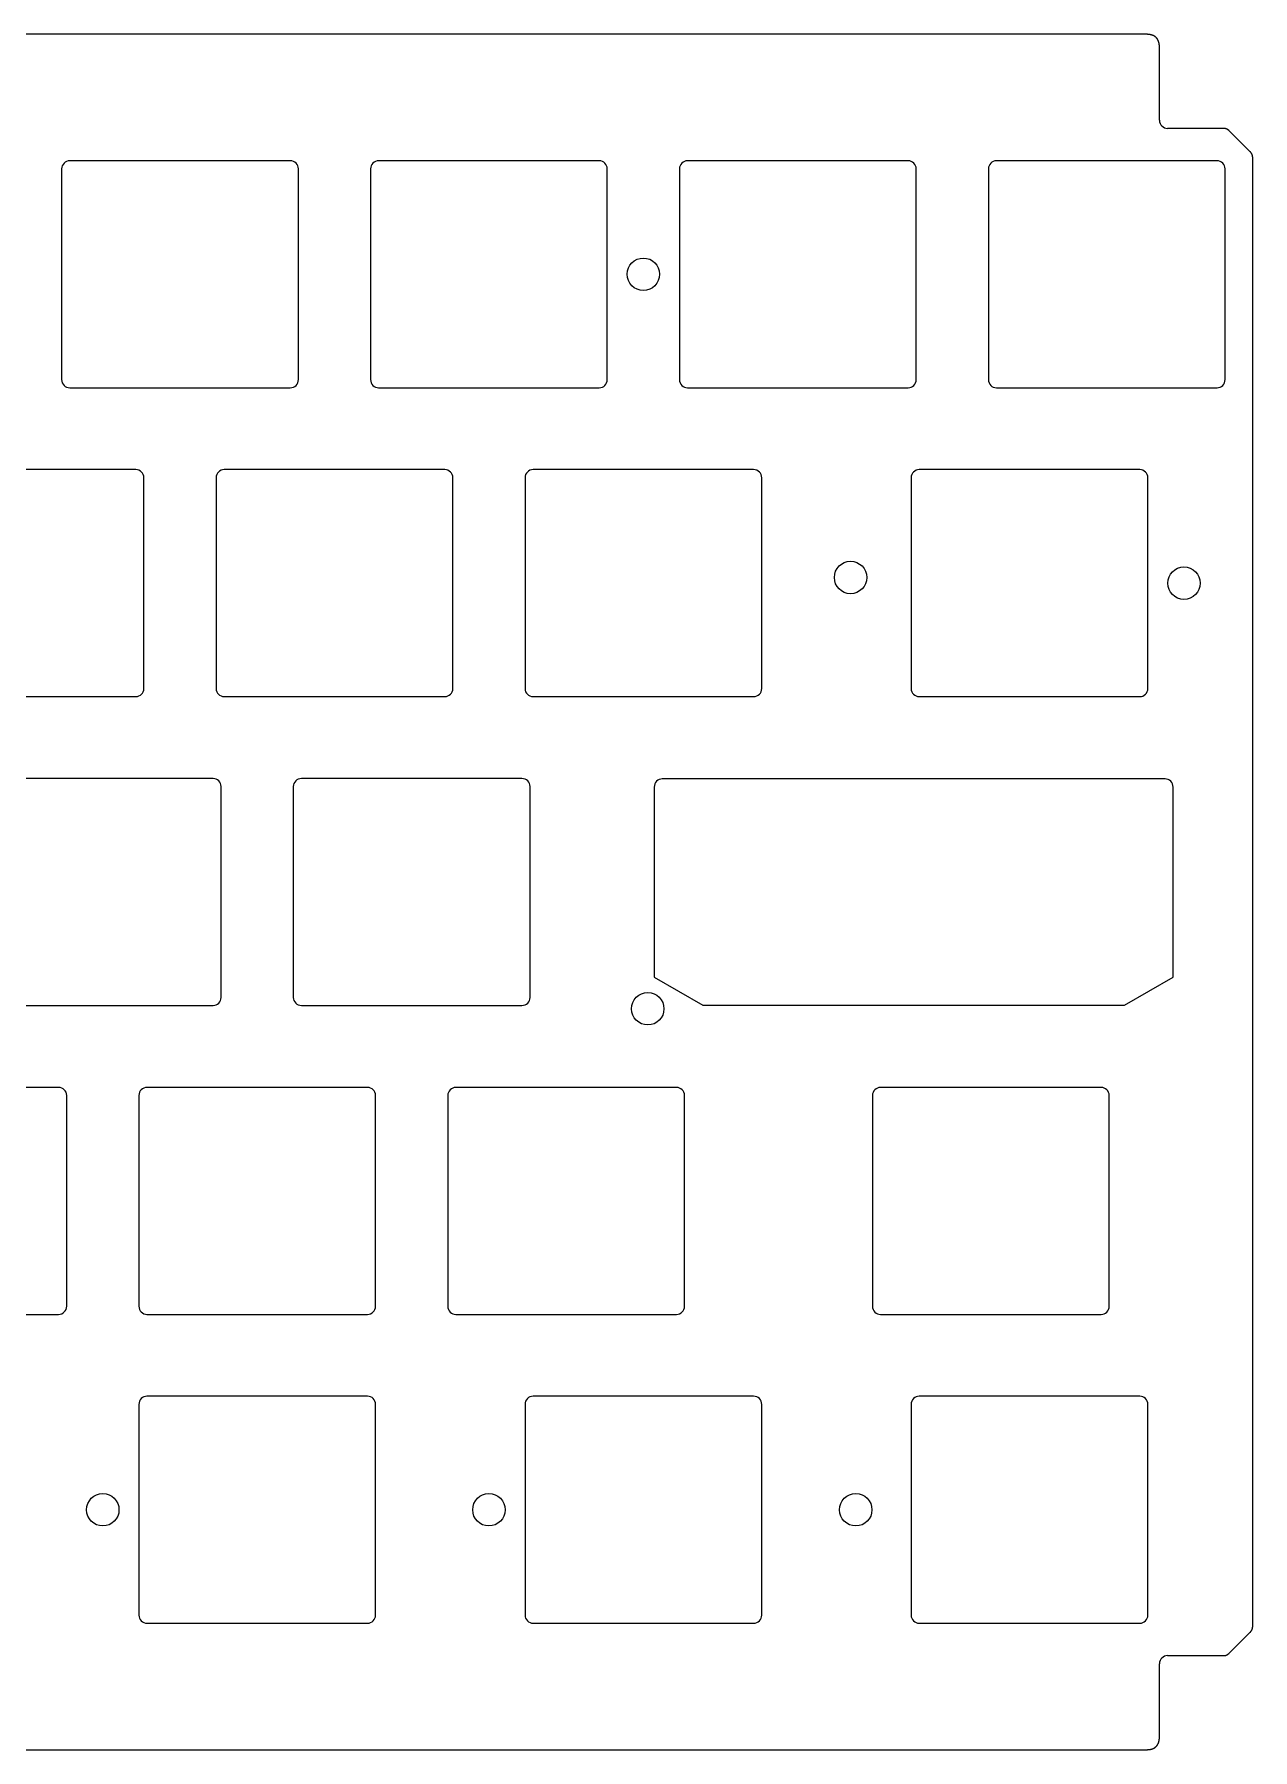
# Model space of a CAD drawing. Header units: millimetres. Extents: x -9 to 276, y -91 to 15.
# Drawn here: x 200.6 to 275.7, y -91 to 14.8 of the extents above; entities that cross this region are included whole.
import ezdxf

# ---------------------------------------------------------------- set-up
doc = ezdxf.new("R2010")
doc.units = ezdxf.units.MM
doc.layers.get('0').update_dxf_attribs({"linetype": 'CONTINUOUS'})
doc.layers.add('BLACK', color=7, linetype='CONTINUOUS')
doc.layers.add('Edge.Cuts', color=53, linetype='CONTINUOUS', true_color=0xc8a339)

msp = doc.modelspace()

# ---------------------------------------------------------------- linework, layer by layer
for points in [[(240.35, 6.5), (240.35, -6.5, 0.4142123908), (240.85, -7), (254.45, -7, 0.4142135624), (254.95, -6.5), (254.95, 6.5, 0.4142135624), (254.45, 7), (240.85, 7, 0.4142123908)], [(259.4, 6.5), (259.4, -6.5, 0.4142123908), (259.9, -7), (273.5, -7, 0.4142135624), (274, -6.5), (274, 6.5, 0.4142135624), (273.5, 7), (259.9, 7, 0.4142123908)], [(254.6375, -12.55), (254.6375, -25.55, 0.4142123908), (255.1375, -26.05), (268.7375, -26.05, 0.4142135624), (269.2375, -25.55), (269.2375, -12.55, 0.4142135624), (268.7375, -12.05), (255.1375, -12.05, 0.4142123908)], [(238.79375, -31.625), (238.79375, -43.343), (241.79375, -45.075), (267.79375, -45.075), (270.79375, -43.343), (270.79375, -31.625, 0.4142135624), (270.29375, -31.125), (239.29375, -31.125, 0.4142123908)]]:
    msp.add_lwpolyline(points, format="xyb", close=True)
for centre in [(238.125, 0), (271.4625, -19.05), (238.39375, -45.3)]:
    msp.add_circle(centre, 1)
at = {"layer": 'BLACK', "linetype": 'Continuous'}
for p, q in [((226.0625, -50.652003), (226.0625, -63.652051)), ((240.162412, -50.152051), (226.5625, -50.152051)), ((240.6625, -63.651903), (240.6625, -50.644041)), ((252.253712, -50.652003), (252.253712, -63.652003)), ((266.353712, -50.152003), (252.753712, -50.152003)), ((266.853712, -63.652003), (266.853712, -50.652003)), ((226.562512, -64.152051), (240.168657, -64.152051)), ((252.753712, -64.152003), (266.353712, -64.152003))]:
    msp.add_line(p, q, dxfattribs=at)
at = {"layer": 'BLACK'}
for centre, radius, start, end in [((226.562412, -50.652003), 0.499912, 89.98991497, 180), ((240.162412, -50.652203), 0.500152, 0.9350487, 90), ((252.753712, -50.652003), 0.5, 90, 180), ((266.353712, -50.652003), 0.5, 0, 90), ((226.562512, -63.652103), 0.499948, 179.99404138, 270), ((240.162312, -63.651903), 0.500188, 270.7268293, 0), ((252.753712, -63.652003), 0.5, 180, 270), ((266.353712, -63.652003), 0.5, 270, 0)]:
    msp.add_arc(centre, radius, start, end, dxfattribs=at)
at = {"layer": 'Edge.Cuts', "linetype": 'CONTINUOUS'}
for p, q in [((269.150556, 14.8), (186.150852, 14.8)), ((269.158048, 14.799982), (269.150556, 14.8)), ((269.169203, 14.79989), (269.158048, 14.799982)), ((269.180241, 14.799719), (269.169203, 14.79989)), ((269.191162, 14.799471), (269.180241, 14.799719)), ((269.201967, 14.799146), (269.191162, 14.799471)), ((269.212659, 14.798746), (269.201967, 14.799146)), ((269.223237, 14.79827), (269.212659, 14.798746)), ((269.233703, 14.797719), (269.223237, 14.79827)), ((269.244058, 14.797096), (269.233703, 14.797719)), ((269.254303, 14.796399), (269.244058, 14.797096)), ((269.264439, 14.79563), (269.254303, 14.796399)), ((269.274467, 14.79479), (269.264439, 14.79563)), ((269.284389, 14.793879), (269.274467, 14.79479)), ((269.294204, 14.792898), (269.284389, 14.793879)), ((269.303916, 14.791848), (269.294204, 14.792898)), ((269.313523, 14.790729), (269.303916, 14.791848)), ((269.323028, 14.789543), (269.313523, 14.790729)), ((269.332431, 14.788289), (269.323028, 14.789543)), ((269.341734, 14.786968), (269.332431, 14.788289)), ((269.350937, 14.785582), (269.341734, 14.786968)), ((269.360041, 14.78413), (269.350937, 14.785582)), ((269.369048, 14.782613), (269.360041, 14.78413)), ((269.377958, 14.781032), (269.369048, 14.782613)), ((269.386773, 14.779387), (269.377958, 14.781032)), ((269.395493, 14.777679), (269.386773, 14.779387)), ((269.404119, 14.775909), (269.395493, 14.777679)), ((269.412653, 14.774076), (269.404119, 14.775909)), ((269.421095, 14.772182), (269.412653, 14.774076)), ((269.429446, 14.770227), (269.421095, 14.772182)), ((269.437708, 14.768212), (269.429446, 14.770227)), ((269.44588, 14.766136), (269.437708, 14.768212)), ((269.453964, 14.764001), (269.44588, 14.766136)), ((269.461961, 14.761806), (269.453964, 14.764001)), ((269.469872, 14.759553), (269.461961, 14.761806)), ((269.477698, 14.757242), (269.469872, 14.759553)), ((269.485439, 14.754872), (269.477698, 14.757242)), ((269.493097, 14.752446), (269.485439, 14.754872)), ((269.500672, 14.749961), (269.493097, 14.752446)), ((269.508165, 14.74742), (269.500672, 14.749961)), ((269.515577, 14.744823), (269.508165, 14.74742)), ((269.522909, 14.742169), (269.515577, 14.744823)), ((269.530162, 14.73946), (269.522909, 14.742169)), ((269.537336, 14.736695), (269.530162, 14.73946)), ((269.544432, 14.733874), (269.537336, 14.736695)), ((269.551452, 14.730999), (269.544432, 14.733874)), ((269.558396, 14.728069), (269.551452, 14.730999)), ((269.565264, 14.725084), (269.558396, 14.728069)), ((269.572058, 14.722045), (269.565264, 14.725084)), ((269.578777, 14.718951), (269.572058, 14.722045)), ((269.585424, 14.715804), (269.578777, 14.718951)), ((269.591999, 14.712603), (269.585424, 14.715804)), ((269.598502, 14.709348), (269.591999, 14.712603)), ((269.604934, 14.706039), (269.598502, 14.709348)), ((269.611296, 14.702677), (269.604934, 14.706039)), ((269.617588, 14.699261), (269.611296, 14.702677)), ((269.623812, 14.695792), (269.617588, 14.699261)), ((269.629968, 14.69227), (269.623812, 14.695792)), ((269.636056, 14.688695), (269.629968, 14.69227)), ((269.642077, 14.685066), (269.636056, 14.688695)), ((269.648033, 14.681385), (269.642077, 14.685066)), ((269.653922, 14.67765), (269.648033, 14.681385)), ((269.659747, 14.673862), (269.653922, 14.67765)), ((269.665507, 14.67002), (269.659747, 14.673862)), ((269.671204, 14.666125), (269.665507, 14.67002)), ((269.676837, 14.662177), (269.671204, 14.666125)), ((269.682407, 14.658175), (269.676837, 14.662177)), ((269.687916, 14.65412), (269.682407, 14.658175)), ((269.693363, 14.65001), (269.687916, 14.65412)), ((269.698749, 14.645847), (269.693363, 14.65001)), ((269.704074, 14.64163), (269.698749, 14.645847)), ((269.709339, 14.637359), (269.704074, 14.64163)), ((269.714544, 14.633033), (269.709339, 14.637359)), ((269.71969, 14.628652), (269.714544, 14.633033)), ((269.724778, 14.624216), (269.71969, 14.628652)), ((269.729807, 14.619726), (269.724778, 14.624216)), ((269.734778, 14.615179), (269.729807, 14.619726)), ((269.739691, 14.610578), (269.734778, 14.615179)), ((269.744547, 14.60592), (269.739691, 14.610578)), ((269.749347, 14.601206), (269.744547, 14.60592)), ((269.751726, 14.598827), (269.749347, 14.601206)), ((269.75409, 14.596435), (269.751726, 14.598827)), ((269.75644, 14.594028), (269.75409, 14.596435)), ((269.758777, 14.591607), (269.75644, 14.594028)), ((269.761099, 14.589171), (269.758777, 14.591607)), ((269.763408, 14.586722), (269.761099, 14.589171)), ((269.765703, 14.584257), (269.763408, 14.586722)), ((269.767983, 14.581779), (269.765703, 14.584257)), ((269.77025, 14.579285), (269.767983, 14.581779)), ((269.772503, 14.576778), (269.77025, 14.579285)), ((269.774743, 14.574255), (269.772503, 14.576778)), ((269.776968, 14.571718), (269.774743, 14.574255)), ((269.779181, 14.569166), (269.776968, 14.571718)), ((269.781379, 14.566599), (269.779181, 14.569166)), ((269.783564, 14.564018), (269.781379, 14.566599)), ((269.785735, 14.561421), (269.783564, 14.564018)), ((269.787892, 14.55881), (269.785735, 14.561421)), ((269.790036, 14.556184), (269.787892, 14.55881)), ((269.792167, 14.553542), (269.790036, 14.556184)), ((269.794283, 14.550885), (269.792167, 14.553542)), ((269.796387, 14.548213), (269.794283, 14.550885)), ((269.798477, 14.545526), (269.796387, 14.548213)), ((269.800554, 14.542823), (269.798477, 14.545526)), ((269.802616, 14.540106), (269.800554, 14.542823)), ((269.804667, 14.537372), (269.802616, 14.540106)), ((269.806702, 14.534624), (269.804667, 14.537372)), ((269.808726, 14.531859), (269.806702, 14.534624)), ((269.810735, 14.529079), (269.808726, 14.531859)), ((269.812731, 14.526283), (269.810735, 14.529079)), ((269.814714, 14.523472), (269.812731, 14.526283)), ((269.816684, 14.520644), (269.814714, 14.523472)), ((269.818639, 14.517801), (269.816684, 14.520644)), ((269.820583, 14.514941), (269.818639, 14.517801)), ((269.822512, 14.512066), (269.820583, 14.514941)), ((269.824429, 14.509174), (269.822512, 14.512066)), ((269.826331, 14.506267), (269.824429, 14.509174)), ((269.828221, 14.503342), (269.826331, 14.506267)), ((269.830097, 14.500402), (269.828221, 14.503342)), ((269.831961, 14.497444), (269.830097, 14.500402)), ((269.83381, 14.494472), (269.831961, 14.497444)), ((269.835647, 14.491481), (269.83381, 14.494472)), ((269.83747, 14.488475), (269.835647, 14.491481)), ((269.839281, 14.48545), (269.83747, 14.488475)), ((269.841077, 14.482411), (269.839281, 14.48545)), ((269.842861, 14.479352), (269.841077, 14.482411)), ((269.84463, 14.476279), (269.842861, 14.479352)), ((269.846388, 14.473187), (269.84463, 14.476279)), ((269.848131, 14.470079), (269.846388, 14.473187)), ((269.849861, 14.466952), (269.848131, 14.470079)), ((269.851578, 14.46381), (269.849861, 14.466952)), ((269.853282, 14.460648), (269.851578, 14.46381)), ((269.854971, 14.457471), (269.853282, 14.460648)), ((269.856649, 14.454274), (269.854971, 14.457471)), ((269.858312, 14.451062), (269.856649, 14.454274)), ((269.859963, 14.447829), (269.858312, 14.451062)), ((269.861599, 14.444582), (269.859963, 14.447829)), ((269.863223, 14.441313), (269.861599, 14.444582)), ((269.864832, 14.438029), (269.863223, 14.441313)), ((269.866429, 14.434724), (269.864832, 14.438029)), ((269.868011, 14.431405), (269.866429, 14.434724)), ((269.869581, 14.428063), (269.868011, 14.431405)), ((269.871136, 14.424706), (269.869581, 14.428063)), ((269.87268, 14.421328), (269.871136, 14.424706)), ((269.874208, 14.417934), (269.87268, 14.421328)), ((269.875724, 14.414518), (269.874208, 14.417934)), ((269.877224, 14.411087), (269.875724, 14.414518)), ((269.878713, 14.407633), (269.877224, 14.411087)), ((269.880187, 14.404164), (269.878713, 14.407633)), ((269.881648, 14.400672), (269.880187, 14.404164)), ((269.883094, 14.397165), (269.881648, 14.400672)), ((269.884528, 14.393635), (269.883094, 14.397165)), ((269.885947, 14.390089), (269.884528, 14.393635)), ((269.887353, 14.386519), (269.885947, 14.390089)), ((269.888744, 14.382934), (269.887353, 14.386519)), ((269.890122, 14.379326), (269.888744, 14.382934)), ((269.891485, 14.375701), (269.890122, 14.379326)), ((269.892836, 14.372053), (269.891485, 14.375701)), ((269.894171, 14.368388), (269.892836, 14.372053)), ((269.895494, 14.364699), (269.894171, 14.368388)), ((269.8968, 14.360995), (269.895494, 14.364699)), ((269.898095, 14.357265), (269.8968, 14.360995)), ((269.899373, 14.35352), (269.898095, 14.357265)), ((269.900639, 14.34975), (269.899373, 14.35352)), ((269.90189, 14.345963), (269.900639, 14.34975)), ((269.903127, 14.342151), (269.90189, 14.345963)), ((269.904349, 14.338323), (269.903127, 14.342151)), ((269.905557, 14.33447), (269.904349, 14.338323)), ((269.90675, 14.3306), (269.905557, 14.33447)), ((269.90793, 14.326703), (269.90675, 14.3306)), ((269.909093, 14.322791), (269.90793, 14.326703)), ((269.910244, 14.318852), (269.909093, 14.322791)), ((269.911378, 14.314897), (269.910244, 14.318852)), ((269.9125, 14.310914), (269.911378, 14.314897)), ((269.913605, 14.306916), (269.9125, 14.310914)), ((269.914696, 14.302889), (269.913605, 14.306916)), ((269.915772, 14.298847), (269.914696, 14.302889)), ((269.916834, 14.294777), (269.915772, 14.298847)), ((269.917879, 14.29069), (269.916834, 14.294777)), ((269.918911, 14.286575), (269.917879, 14.29069)), ((269.919926, 14.282444), (269.918911, 14.286575)), ((269.920928, 14.278284), (269.919926, 14.282444)), ((269.921913, 14.274107), (269.920928, 14.278284)), ((269.922884, 14.269902), (269.921913, 14.274107)), ((269.923839, 14.265679), (269.922884, 14.269902)), ((269.924779, 14.261428), (269.923839, 14.265679)), ((269.925702, 14.25716), (269.924779, 14.261428)), ((269.926612, 14.252861), (269.925702, 14.25716)), ((269.927504, 14.248546), (269.926612, 14.252861)), ((269.928382, 14.244201), (269.927504, 14.248546)), ((269.929243, 14.239839), (269.928382, 14.244201)), ((269.93009, 14.235447), (269.929243, 14.239839)), ((269.930919, 14.231037), (269.93009, 14.235447)), ((269.931734, 14.226596), (269.930919, 14.231037)), ((269.932532, 14.222139), (269.931734, 14.226596)), ((269.933314, 14.21765), (269.932532, 14.222139)), ((269.934079, 14.213143), (269.933314, 14.21765)), ((269.93483, 14.208605), (269.934079, 14.213143)), ((269.935562, 14.20405), (269.93483, 14.208605)), ((269.93628, 14.199462), (269.935562, 14.20405)), ((269.93698, 14.194857), (269.93628, 14.199462)), ((269.937664, 14.19022), (269.93698, 14.194857)), ((269.938331, 14.185565), (269.937664, 14.19022)), ((269.938982, 14.180877), (269.938331, 14.185565)), ((269.939615, 14.176171), (269.938982, 14.180877)), ((269.940233, 14.171432), (269.939615, 14.176171)), ((269.940832, 14.166676), (269.940233, 14.171432)), ((269.941415, 14.161885), (269.940832, 14.166676)), ((269.941981, 14.157077), (269.941415, 14.161885)), ((269.94253, 14.152235), (269.941981, 14.157077)), ((269.943061, 14.147374), (269.94253, 14.152235)), ((269.943575, 14.142479), (269.943061, 14.147374)), ((269.944071, 14.137566), (269.943575, 14.142479)), ((269.944551, 14.132618), (269.944071, 14.137566)), ((269.945012, 14.127651), (269.944551, 14.132618)), ((269.945456, 14.12265), (269.945012, 14.127651)), ((269.945882, 14.11763), (269.945456, 14.12265)), ((269.94629, 14.112574), (269.945882, 14.11763)), ((269.94668, 14.1075), (269.94629, 14.112574)), ((269.947052, 14.102389), (269.94668, 14.1075)), ((269.947405, 14.09726), (269.947052, 14.102389)), ((269.947741, 14.092095), (269.947405, 14.09726)), ((269.948058, 14.08691), (269.947741, 14.092095)), ((269.948357, 14.081689), (269.948058, 14.08691)), ((269.948637, 14.076449), (269.948357, 14.081689)), ((269.948899, 14.071171), (269.948637, 14.076449)), ((269.949141, 14.065874), (269.948899, 14.071171)), ((269.949365, 14.06054), (269.949141, 14.065874)), ((269.94957, 14.055186), (269.949365, 14.06054)), ((269.949756, 14.049794), (269.94957, 14.055186)), ((269.949923, 14.044383), (269.949756, 14.049794)), ((269.95007, 14.038933), (269.949923, 14.044383)), ((269.950199, 14.033464), (269.95007, 14.038933)), ((269.950307, 14.027956), (269.950199, 14.033464)), ((269.950397, 14.022428), (269.950307, 14.027956)), ((269.950466, 14.016861), (269.950397, 14.022428)), ((269.950516, 14.011274), (269.950466, 14.016861)), ((269.950546, 14.005647), (269.950516, 14.011274)), ((269.950556, 14), (269.950546, 14.005647)), ((269.950556, 9.5), (269.950556, 14)), ((273.892893, 9), (270.450556, 9)), ((273.893601, 9), (273.892893, 9)), ((273.900408, 8.999952), (273.893601, 9)), ((273.907167, 8.999824), (273.900408, 8.999952)), ((273.913879, 8.999618), (273.907167, 8.999824)), ((273.920543, 8.999334), (273.913879, 8.999618)), ((273.92716, 8.998973), (273.920543, 8.999334)), ((273.933732, 8.998534), (273.92716, 8.998973)), ((273.940259, 8.998018), (273.933732, 8.998534)), ((273.946741, 8.997426), (273.940259, 8.998018)), ((273.953179, 8.996758), (273.946741, 8.997426)), ((273.959574, 8.996015), (273.953179, 8.996758)), ((273.965927, 8.995196), (273.959574, 8.996015)), ((273.972238, 8.994302), (273.965927, 8.995196)), ((273.978508, 8.993334), (273.972238, 8.994302)), ((273.984737, 8.992291), (273.978508, 8.993334)), ((273.990926, 8.991174), (273.984737, 8.992291)), ((273.997076, 8.989983), (273.990926, 8.991174)), ((274.003187, 8.988718), (273.997076, 8.989983)), ((274.00926, 8.98738), (274.003187, 8.988718)), ((274.015296, 8.985968), (274.00926, 8.98738)), ((274.021295, 8.984483), (274.015296, 8.985968)), ((274.027258, 8.982925), (274.021295, 8.984483)), ((274.033185, 8.981294), (274.027258, 8.982925)), ((274.039077, 8.979589), (274.033185, 8.981294)), ((274.044934, 8.977811), (274.039077, 8.979589)), ((274.050758, 8.97596), (274.044934, 8.977811)), ((274.056548, 8.974036), (274.050758, 8.97596)), ((274.062305, 8.972039), (274.056548, 8.974036)), ((274.068029, 8.969968), (274.062305, 8.972039)), ((274.073722, 8.967824), (274.068029, 8.969968)), ((274.079384, 8.965606), (274.073722, 8.967824)), ((274.085014, 8.963314), (274.079384, 8.965606)), ((274.087818, 8.96214), (274.085014, 8.963314)), ((274.090615, 8.960948), (274.087818, 8.96214)), ((274.093404, 8.959738), (274.090615, 8.960948)), ((274.096185, 8.958508), (274.093404, 8.959738)), ((274.098959, 8.95726), (274.096185, 8.958508)), ((274.101726, 8.955994), (274.098959, 8.95726)), ((274.104486, 8.954708), (274.101726, 8.955994)), ((274.107238, 8.953404), (274.104486, 8.954708)), ((274.109984, 8.952082), (274.107238, 8.953404)), ((274.112722, 8.95074), (274.109984, 8.952082)), ((274.115453, 8.949379), (274.112722, 8.95074)), ((274.118177, 8.948), (274.115453, 8.949379)), ((274.120895, 8.946602), (274.118177, 8.948)), ((274.123605, 8.945185), (274.120895, 8.946602)), ((274.126309, 8.943748), (274.123605, 8.945185)), ((274.129005, 8.942293), (274.126309, 8.943748)), ((274.131696, 8.940818), (274.129005, 8.942293)), ((274.134379, 8.939325), (274.131696, 8.940818)), ((274.137056, 8.937812), (274.134379, 8.939325)), ((274.139726, 8.93628), (274.137056, 8.937812)), ((274.142391, 8.934728), (274.139726, 8.93628)), ((274.145047, 8.933157), (274.142391, 8.934728)), ((274.147699, 8.931567), (274.145047, 8.933157)), ((274.150343, 8.929957), (274.147699, 8.931567)), ((274.152981, 8.928327), (274.150343, 8.929957)), ((274.155613, 8.926678), (274.152981, 8.928327)), ((274.158239, 8.925009), (274.155613, 8.926678)), ((274.160857, 8.923321), (274.158239, 8.925009)), ((274.163471, 8.921612), (274.160857, 8.923321)), ((274.166078, 8.919884), (274.163471, 8.921612)), ((274.168679, 8.918134), (274.166078, 8.919884)), ((274.171273, 8.916366), (274.168679, 8.918134)), ((274.173863, 8.914577), (274.171273, 8.916366)), ((274.176445, 8.912769), (274.173863, 8.914577)), ((274.179023, 8.910939), (274.176445, 8.912769)), ((274.181593, 8.90909), (274.179023, 8.910939)), ((274.184159, 8.907219), (274.181593, 8.90909)), ((274.186717, 8.905329), (274.184159, 8.907219)), ((274.189271, 8.903417), (274.186717, 8.905329)), ((274.191817, 8.901486), (274.189271, 8.903417)), ((274.19436, 8.899532), (274.191817, 8.901486)), ((274.196895, 8.897559), (274.19436, 8.899532)), ((274.199427, 8.895564), (274.196895, 8.897559)), ((274.20195, 8.893549), (274.199427, 8.895564)), ((274.20447, 8.891511), (274.20195, 8.893549)), ((274.206982, 8.889454), (274.20447, 8.891511)), ((274.209491, 8.887374), (274.206982, 8.889454)), ((274.211992, 8.885274), (274.209491, 8.887374)), ((274.21449, 8.88315), (274.211992, 8.885274)), ((274.21698, 8.881007), (274.21449, 8.88315)), ((274.219466, 8.87884), (274.21698, 8.881007)), ((274.221945, 8.876654), (274.219466, 8.87884)), ((274.224421, 8.874443), (274.221945, 8.876654)), ((274.226888, 8.872213), (274.224421, 8.874443)), ((274.229353, 8.869958), (274.226888, 8.872213)), ((274.23181, 8.867683), (274.229353, 8.869958)), ((274.234264, 8.865383), (274.23181, 8.867683)), ((274.23671, 8.863064), (274.234264, 8.865383)), ((274.239154, 8.860719), (274.23671, 8.863064)), ((274.241589, 8.858355), (274.239154, 8.860719)), ((274.244022, 8.855964), (274.241589, 8.858355)), ((274.246446, 8.853554), (274.244022, 8.855964)), ((275.553553, 7.546447), (274.246446, 8.853554)), ((275.554053, 7.545946), (275.553553, 7.546447)), ((275.558833, 7.541098), (275.554053, 7.545946)), ((275.563523, 7.536229), (275.558833, 7.541098)), ((275.568123, 7.531338), (275.563523, 7.536229)), ((275.572634, 7.526424), (275.568123, 7.531338)), ((275.577058, 7.521489), (275.572634, 7.526424)), ((275.581394, 7.516532), (275.577058, 7.521489)), ((275.585645, 7.511552), (275.581394, 7.516532)), ((275.58981, 7.50655), (275.585645, 7.511552)), ((275.59389, 7.501525), (275.58981, 7.50655)), ((275.597886, 7.496478), (275.59389, 7.501525)), ((275.601799, 7.491406), (275.597886, 7.496478)), ((275.60563, 7.486312), (275.601799, 7.491406)), ((275.609378, 7.481194), (275.60563, 7.486312)), ((275.613045, 7.476052), (275.609378, 7.481194)), ((275.616632, 7.470886), (275.613045, 7.476052)), ((275.620139, 7.465695), (275.616632, 7.470886)), ((275.623566, 7.460479), (275.620139, 7.465695)), ((275.626914, 7.455239), (275.623566, 7.460479)), ((275.630184, 7.449972), (275.626914, 7.455239)), ((275.633375, 7.44468), (275.630184, 7.449972)), ((275.63649, 7.439362), (275.633375, 7.44468)), ((275.639527, 7.434018), (275.63649, 7.439362)), ((275.642488, 7.428646), (275.639527, 7.434018)), ((275.645373, 7.423247), (275.642488, 7.428646)), ((275.648182, 7.417821), (275.645373, 7.423247)), ((275.650915, 7.412366), (275.648182, 7.417821)), ((275.653574, 7.406883), (275.650915, 7.412366)), ((275.656158, 7.401371), (275.653574, 7.406883)), ((202.25, 6.5), (202.25, -6.5)), ((216.35, 7), (202.75, 7)), ((216.85, -6.5), (216.85, 6.5)), ((221.3, 6.5), (221.3, -6.5)), ((235.4, 7), (221.8, 7)), ((235.9, -6.5), (235.9, 6.5)), ((275.658667, 7.395829), (275.656158, 7.401371)), ((275.661102, 7.390257), (275.658667, 7.395829)), ((275.663463, 7.384655), (275.661102, 7.390257)), ((275.664616, 7.381843), (275.663463, 7.384655)), ((275.66575, 7.379022), (275.664616, 7.381843)), ((275.666866, 7.376194), (275.66575, 7.379022)), ((275.667963, 7.373358), (275.666866, 7.376194)), ((275.669043, 7.370514), (275.667963, 7.373358)), ((275.670103, 7.367662), (275.669043, 7.370514)), ((275.671146, 7.364801), (275.670103, 7.367662)), ((275.67217, 7.361933), (275.671146, 7.364801)), ((275.673176, 7.359057), (275.67217, 7.361933)), ((275.674164, 7.356172), (275.673176, 7.359057)), ((275.675133, 7.353278), (275.674164, 7.356172)), ((275.676084, 7.350377), (275.675133, 7.353278)), ((275.677017, 7.347466), (275.676084, 7.350377)), ((275.677931, 7.344548), (275.677017, 7.347466)), ((275.678827, 7.34162), (275.677931, 7.344548)), ((275.679705, 7.338685), (275.678827, 7.34162)), ((275.680565, 7.335739), (275.679705, 7.338685)), ((275.681406, 7.332786), (275.680565, 7.335739)), ((275.682229, 7.329823), (275.681406, 7.332786)), ((275.683034, 7.326852), (275.682229, 7.329823)), ((275.68382, 7.32387), (275.683034, 7.326852)), ((275.684588, 7.320881), (275.68382, 7.32387)), ((275.685338, 7.317882), (275.684588, 7.320881)), ((275.68607, 7.314874), (275.685338, 7.317882)), ((275.686783, 7.311855), (275.68607, 7.314874)), ((275.687478, 7.308829), (275.686783, 7.311855)), ((275.688154, 7.305792), (275.687478, 7.308829)), ((275.688812, 7.302746), (275.688154, 7.305792)), ((275.689452, 7.299689), (275.688812, 7.302746)), ((275.690073, 7.296625), (275.689452, 7.299689)), ((275.690676, 7.293548), (275.690073, 7.296625)), ((275.69126, 7.290464), (275.690676, 7.293548)), ((275.691826, 7.287367), (275.69126, 7.290464)), ((275.692373, 7.284263), (275.691826, 7.287367)), ((275.692902, 7.281146), (275.692373, 7.284263)), ((275.693411, 7.278021), (275.692902, 7.281146)), ((275.693903, 7.274884), (275.693411, 7.278021)), ((275.694376, 7.271739), (275.693903, 7.274884)), ((275.69483, 7.268581), (275.694376, 7.271739)), ((275.695265, 7.265414), (275.69483, 7.268581)), ((275.695681, 7.262235), (275.695265, 7.265414)), ((275.696079, 7.259048), (275.695681, 7.262235)), ((275.696458, 7.255846), (275.696079, 7.259048)), ((275.696817, 7.252637), (275.696458, 7.255846)), ((275.697158, 7.249414), (275.696817, 7.252637)), ((275.69748, 7.246184), (275.697158, 7.249414)), ((275.697783, 7.242938), (275.69748, 7.246184)), ((275.698067, 7.239685), (275.697783, 7.242938)), ((275.698331, 7.236417), (275.698067, 7.239685)), ((275.698576, 7.233142), (275.698331, 7.236417)), ((275.698803, 7.229851), (275.698576, 7.233142)), ((275.699009, 7.226552), (275.698803, 7.229851)), ((275.699197, 7.223238), (275.699009, 7.226552)), ((275.699364, 7.219916), (275.699197, 7.223238)), ((275.699513, 7.216579), (275.699364, 7.219916)), ((275.699642, 7.213233), (275.699513, 7.216579)), ((275.699751, 7.209872), (275.699642, 7.213233)), ((275.69984, 7.206502), (275.699751, 7.209872)), ((275.69991, 7.203116), (275.69984, 7.206502)), ((275.69996, 7.199722), (275.69991, 7.203116)), ((275.69999, 7.196312), (275.69996, 7.199722)), ((275.7, 7.192893), (275.69999, 7.196312)), ((275.7, -83.39289), (275.7, 7.192893)), ((202.75, -7), (216.35, -7)), ((221.8, -7), (235.4, -7)), ((206.825, -12.05), (193.225, -12.05)), ((207.325, -25.55), (207.325, -12.55)), ((211.775, -12.55), (211.775, -25.55)), ((225.875, -12.05), (212.275, -12.05)), ((226.375, -25.55), (226.375, -12.55)), ((230.825, -12.55), (230.825, -25.55)), ((244.925, -12.05), (231.325, -12.05)), ((245.425, -25.55), (245.425, -12.55)), ((193.225, -26.05), (206.825, -26.05)), ((212.275, -26.05), (225.875, -26.05)), ((231.325, -26.05), (244.925, -26.05)), ((211.5875, -31.1), (197.9875, -31.1)), ((212.0875, -44.6), (212.0875, -31.6)), ((216.5375, -31.6), (216.5375, -44.6)), ((230.6375, -31.1), (217.0375, -31.1)), ((231.1375, -44.6), (231.1375, -31.6)), ((197.9875, -45.1), (211.5875, -45.1)), ((217.0375, -45.1), (230.6375, -45.1)), ((202.0625, -50.15), (188.4625, -50.15)), ((202.5625, -63.65), (202.5625, -50.65)), ((207.0125, -50.65), (207.0125, -63.65)), ((221.1125, -50.15), (207.5125, -50.15)), ((221.6125, -63.65), (221.6125, -50.65)), ((188.4625, -64.15), (202.0625, -64.15)), ((207.5125, -64.15), (221.1125, -64.15)), ((275.663314, -83.585011), (275.665606, -83.57938)), ((275.665606, -83.57938), (275.667824, -83.573718)), ((275.667824, -83.573718), (275.669968, -83.568026)), ((275.669968, -83.568026), (275.672039, -83.562301)), ((275.672039, -83.562301), (275.674036, -83.556544)), ((275.674036, -83.556544), (275.67596, -83.550754)), ((275.67596, -83.550754), (275.677811, -83.54493)), ((275.677811, -83.54493), (275.679589, -83.539073)), ((275.679589, -83.539073), (275.681294, -83.533181)), ((275.681294, -83.533181), (275.682925, -83.527254)), ((275.682925, -83.527254), (275.684483, -83.521292)), ((275.684483, -83.521292), (275.685968, -83.515293)), ((275.685968, -83.515293), (275.68738, -83.509257)), ((275.68738, -83.509257), (275.688718, -83.503184)), ((275.688718, -83.503184), (275.689983, -83.497072)), ((275.689983, -83.497072), (275.691174, -83.490922)), ((275.691174, -83.490922), (275.692291, -83.484733)), ((275.692291, -83.484733), (275.693333, -83.478504)), ((275.693333, -83.478504), (275.694302, -83.472234)), ((275.694302, -83.472234), (275.695196, -83.465924)), ((275.695196, -83.465924), (275.696015, -83.459571)), ((275.696015, -83.459571), (275.696758, -83.453176)), ((275.696758, -83.453176), (275.697426, -83.446738)), ((275.697426, -83.446738), (275.698018, -83.440255)), ((275.698018, -83.440255), (275.698534, -83.433729)), ((275.698534, -83.433729), (275.698973, -83.427157)), ((275.698973, -83.427157), (275.699334, -83.42054)), ((275.699334, -83.42054), (275.699618, -83.413876)), ((275.699618, -83.413876), (275.699824, -83.407164)), ((275.699824, -83.407164), (275.699952, -83.400405)), ((275.699952, -83.400405), (275.7, -83.393597)), ((275.7, -83.393597), (275.7, -83.39289)), ((274.246446, -85.05355), (275.553553, -83.746443)), ((275.553553, -83.746443), (275.555963, -83.744019)), ((275.555963, -83.744019), (275.558354, -83.741586)), ((275.558354, -83.741586), (275.560718, -83.739151)), ((275.560718, -83.739151), (275.563063, -83.736707)), ((275.563063, -83.736707), (275.565383, -83.734261)), ((275.565383, -83.734261), (275.567682, -83.731807)), ((275.567682, -83.731807), (275.569957, -83.72935)), ((275.569957, -83.72935), (275.572212, -83.726885)), ((275.572212, -83.726885), (275.574442, -83.724418)), ((275.574442, -83.724418), (275.576653, -83.721942)), ((275.576653, -83.721942), (275.57884, -83.719463)), ((275.57884, -83.719463), (275.581007, -83.716976)), ((275.581007, -83.716976), (275.58315, -83.714487)), ((275.58315, -83.714487), (275.585273, -83.711989)), ((275.585273, -83.711989), (275.587373, -83.709488)), ((275.587373, -83.709488), (275.589453, -83.706979)), ((275.589453, -83.706979), (275.591511, -83.704467)), ((275.591511, -83.704467), (275.593548, -83.701947)), ((275.593548, -83.701947), (275.595563, -83.699423)), ((275.595563, -83.699423), (275.597559, -83.696892)), ((275.597559, -83.696892), (275.599532, -83.694357)), ((275.599532, -83.694357), (275.601485, -83.691814)), ((275.601485, -83.691814), (275.603416, -83.689268)), ((275.603416, -83.689268), (275.605329, -83.686713)), ((275.605329, -83.686713), (275.607218, -83.684155)), ((275.607218, -83.684155), (275.609089, -83.681589)), ((275.609089, -83.681589), (275.610938, -83.679019)), ((275.610938, -83.679019), (275.612768, -83.676441)), ((275.612768, -83.676441), (275.614577, -83.67386)), ((275.614577, -83.67386), (275.616366, -83.67127)), ((275.616366, -83.67127), (275.618134, -83.668676)), ((275.618134, -83.668676), (275.619883, -83.666074)), ((275.619883, -83.666074), (275.621611, -83.663468)), ((275.621611, -83.663468), (275.62332, -83.660854)), ((275.62332, -83.660854), (275.625008, -83.658235)), ((275.625008, -83.658235), (275.626678, -83.655609)), ((275.626678, -83.655609), (275.628327, -83.652978)), ((275.628327, -83.652978), (275.629957, -83.650339)), ((275.629957, -83.650339), (275.631566, -83.647695)), ((275.631566, -83.647695), (275.633157, -83.645044)), ((275.633157, -83.645044), (275.634728, -83.642387)), ((275.634728, -83.642387), (275.63628, -83.639723)), ((275.63628, -83.639723), (275.637811, -83.637053)), ((275.637811, -83.637053), (275.639325, -83.634375)), ((275.639325, -83.634375), (275.640818, -83.631692)), ((275.640818, -83.631692), (275.642293, -83.629002)), ((275.642293, -83.629002), (275.643748, -83.626305)), ((275.643748, -83.626305), (275.645185, -83.623601)), ((275.645185, -83.623601), (275.646602, -83.620891)), ((275.646602, -83.620891), (275.648, -83.618173)), ((275.648, -83.618173), (275.649379, -83.61545)), ((275.649379, -83.61545), (275.65074, -83.612718)), ((275.65074, -83.612718), (275.652081, -83.60998)), ((275.652081, -83.60998), (275.653404, -83.607234)), ((275.653404, -83.607234), (275.654708, -83.604482)), ((275.654708, -83.604482), (275.655994, -83.601722)), ((275.655994, -83.601722), (275.65726, -83.598956)), ((275.65726, -83.598956), (275.658508, -83.596181)), ((275.658508, -83.596181), (275.659737, -83.5934)), ((275.659737, -83.5934), (275.660948, -83.590611)), ((275.660948, -83.590611), (275.66214, -83.587815)), ((275.66214, -83.587815), (275.663314, -83.585011)), ((270.450556, -85.199997), (273.892893, -85.199997)), ((273.892893, -85.199997), (273.896312, -85.199987)), ((273.896312, -85.199987), (273.899722, -85.199957)), ((273.899722, -85.199957), (273.903116, -85.199907)), ((273.903116, -85.199907), (273.906502, -85.199837)), ((273.906502, -85.199837), (273.909871, -85.199748)), ((273.909871, -85.199748), (273.913233, -85.199639)), ((273.913233, -85.199639), (273.916578, -85.19951)), ((273.916578, -85.19951), (273.919916, -85.199361)), ((273.919916, -85.199361), (273.923238, -85.199194)), ((273.923238, -85.199194), (273.926552, -85.199006)), ((273.926552, -85.199006), (273.929851, -85.1988)), ((273.929851, -85.1988), (273.933141, -85.198573)), ((273.933141, -85.198573), (273.936417, -85.198328)), ((273.936417, -85.198328), (273.939685, -85.198064)), ((273.939685, -85.198064), (273.942938, -85.19778)), ((273.942938, -85.19778), (273.946183, -85.197477)), ((273.946183, -85.197477), (273.949414, -85.197155)), ((273.949414, -85.197155), (273.952637, -85.196814)), ((273.952637, -85.196814), (273.955846, -85.196455)), ((273.955846, -85.196455), (273.959047, -85.196076)), ((273.959047, -85.196076), (273.962235, -85.195678)), ((273.962235, -85.195678), (273.965414, -85.195262)), ((273.965414, -85.195262), (273.96858, -85.194827)), ((273.96858, -85.194827), (273.971738, -85.194373)), ((273.971738, -85.194373), (273.974884, -85.1939)), ((273.974884, -85.1939), (273.978021, -85.193408)), ((273.978021, -85.193408), (273.981146, -85.192899)), ((273.981146, -85.192899), (273.984262, -85.19237)), ((273.984262, -85.19237), (273.987367, -85.191823)), ((273.987367, -85.191823), (273.990463, -85.191257)), ((273.990463, -85.191257), (273.993547, -85.190673)), ((273.993547, -85.190673), (273.996624, -85.19007)), ((273.996624, -85.19007), (273.999689, -85.189449)), ((273.999689, -85.189449), (274.002746, -85.188809)), ((274.002746, -85.188809), (274.005791, -85.188151)), ((274.005791, -85.188151), (274.008829, -85.187475)), ((274.008829, -85.187475), (274.011855, -85.18678)), ((274.011855, -85.18678), (274.014873, -85.186067)), ((274.014873, -85.186067), (274.017881, -85.185335)), ((274.017881, -85.185335), (274.020881, -85.184585)), ((274.020881, -85.184585), (274.02387, -85.183817)), ((274.02387, -85.183817), (274.026851, -85.183031)), ((274.026851, -85.183031), (274.029822, -85.182226)), ((274.029822, -85.182226), (274.032786, -85.181403)), ((274.032786, -85.181403), (274.035739, -85.180562)), ((274.035739, -85.180562), (274.038684, -85.179702)), ((274.038684, -85.179702), (274.04162, -85.178824)), ((274.04162, -85.178824), (274.044548, -85.177928)), ((274.044548, -85.177928), (274.047466, -85.177014)), ((274.047466, -85.177014), (274.050376, -85.176081)), ((274.050376, -85.176081), (274.053278, -85.17513)), ((274.053278, -85.17513), (274.056171, -85.174161)), ((274.056171, -85.174161), (274.059056, -85.173173)), ((274.059056, -85.173173), (274.061933, -85.172167)), ((274.061933, -85.172167), (274.064801, -85.171143)), ((274.064801, -85.171143), (274.067661, -85.1701)), ((274.067661, -85.1701), (274.070513, -85.16904)), ((274.070513, -85.16904), (274.073357, -85.16796)), ((274.073357, -85.16796), (274.076193, -85.166863)), ((274.076193, -85.166863), (274.079022, -85.165747)), ((274.079022, -85.165747), (274.081842, -85.164612)), ((274.081842, -85.164612), (274.084655, -85.16346)), ((274.084655, -85.16346), (274.090257, -85.161099)), ((274.090257, -85.161099), (274.095828, -85.158664)), ((274.095828, -85.158664), (274.10137, -85.156154)), ((274.10137, -85.156154), (274.106882, -85.153571)), ((274.106882, -85.153571), (274.112365, -85.150912)), ((274.112365, -85.150912), (274.11782, -85.148179)), ((274.11782, -85.148179), (274.123247, -85.14537)), ((274.123247, -85.14537), (274.128645, -85.142485)), ((274.128645, -85.142485), (274.134017, -85.139524)), ((274.134017, -85.139524), (274.139362, -85.136487)), ((274.139362, -85.136487), (274.14468, -85.133372)), ((274.14468, -85.133372), (274.149972, -85.13018)), ((274.149972, -85.13018), (274.155238, -85.126911)), ((274.155238, -85.126911), (274.160479, -85.123563)), ((274.160479, -85.123563), (274.165694, -85.120135)), ((274.165694, -85.120135), (274.170885, -85.116629)), ((274.170885, -85.116629), (274.176051, -85.113042)), ((274.176051, -85.113042), (274.181193, -85.109375)), ((274.181193, -85.109375), (274.186311, -85.105626)), ((274.186311, -85.105626), (274.191406, -85.101796)), ((274.191406, -85.101796), (274.196477, -85.097883)), ((274.196477, -85.097883), (274.201525, -85.093887)), ((274.201525, -85.093887), (274.20655, -85.089806)), ((274.20655, -85.089806), (274.211552, -85.085641)), ((274.211552, -85.085641), (274.216531, -85.081391)), ((274.216531, -85.081391), (274.221489, -85.077054)), ((274.221489, -85.077054), (274.226424, -85.072631)), ((274.226424, -85.072631), (274.231337, -85.068119)), ((274.231337, -85.068119), (274.236228, -85.063519)), ((274.236228, -85.063519), (274.241098, -85.05883)), ((274.241098, -85.05883), (274.245945, -85.05405)), ((274.245945, -85.05405), (274.246446, -85.05355)), ((269.950556, -90.199997), (269.950556, -85.699997)), ((269.331433, -90.988423), (269.336121, -90.987772)), ((269.336121, -90.987772), (269.340776, -90.987105)), ((269.340776, -90.987105), (269.345413, -90.986421)), ((269.345413, -90.986421), (269.350018, -90.985721)), ((269.350018, -90.985721), (269.354606, -90.985003)), ((269.354606, -90.985003), (269.359161, -90.984271)), ((269.359161, -90.984271), (269.363699, -90.98352)), ((269.363699, -90.98352), (269.368206, -90.982755)), ((269.368206, -90.982755), (269.372695, -90.981973)), ((269.372695, -90.981973), (269.377152, -90.981175)), ((269.377152, -90.981175), (269.381593, -90.98036)), ((269.381593, -90.98036), (269.386003, -90.979531)), ((269.386003, -90.979531), (269.390395, -90.978684)), ((269.390395, -90.978684), (269.394757, -90.977823)), ((269.394757, -90.977823), (269.399102, -90.976945)), ((269.399102, -90.976945), (269.403417, -90.976053)), ((269.403417, -90.976053), (269.407715, -90.975143)), ((269.407715, -90.975143), (269.411984, -90.97422)), ((269.411984, -90.97422), (269.416235, -90.97328)), ((269.416235, -90.97328), (269.420458, -90.972325)), ((269.420458, -90.972325), (269.424663, -90.971354)), ((269.424663, -90.971354), (269.42884, -90.970369)), ((269.42884, -90.970369), (269.433, -90.969367)), ((269.433, -90.969367), (269.437131, -90.968352)), ((269.437131, -90.968352), (269.441246, -90.96732)), ((269.441246, -90.96732), (269.445333, -90.966275)), ((269.445333, -90.966275), (269.449403, -90.965213)), ((269.449403, -90.965213), (269.453445, -90.964137)), ((269.453445, -90.964137), (269.457472, -90.963046)), ((269.457472, -90.963046), (269.46147, -90.961941)), ((269.46147, -90.961941), (269.465453, -90.960819)), ((269.465453, -90.960819), (269.469408, -90.959685)), ((269.469408, -90.959685), (269.473347, -90.958534)), ((269.473347, -90.958534), (269.477259, -90.957371)), ((269.477259, -90.957371), (269.481156, -90.956191)), ((269.481156, -90.956191), (269.485026, -90.954998)), ((269.485026, -90.954998), (269.488879, -90.95379)), ((269.488879, -90.95379), (269.492707, -90.952568)), ((269.492707, -90.952568), (269.496519, -90.951331)), ((269.496519, -90.951331), (269.500306, -90.95008)), ((269.500306, -90.95008), (269.504076, -90.948814)), ((269.504076, -90.948814), (269.507821, -90.947536)), ((269.507821, -90.947536), (269.511551, -90.946241)), ((269.511551, -90.946241), (269.515255, -90.944935)), ((269.515255, -90.944935), (269.518944, -90.943612)), ((269.518944, -90.943612), (269.522609, -90.942277)), ((269.522609, -90.942277), (269.526257, -90.940926)), ((269.526257, -90.940926), (269.529882, -90.939563)), ((269.529882, -90.939563), (269.53349, -90.938185)), ((269.53349, -90.938185), (269.537075, -90.936794)), ((269.537075, -90.936794), (269.540645, -90.935388)), ((269.540645, -90.935388), (269.544191, -90.933969)), ((269.544191, -90.933969), (269.547721, -90.932535)), ((269.547721, -90.932535), (269.551228, -90.931089)), ((269.551228, -90.931089), (269.55472, -90.929628)), ((269.55472, -90.929628), (269.558189, -90.928154)), ((269.558189, -90.928154), (269.561643, -90.926665)), ((269.561643, -90.926665), (269.565074, -90.925165)), ((269.565074, -90.925165), (269.56849, -90.923649)), ((269.56849, -90.923649), (269.571884, -90.922121)), ((269.571884, -90.922121), (269.575262, -90.920577)), ((269.575262, -90.920577), (269.578619, -90.919022)), ((269.578619, -90.919022), (269.581961, -90.917452)), ((269.581961, -90.917452), (269.58528, -90.91587)), ((269.58528, -90.91587), (269.588585, -90.914273)), ((269.588585, -90.914273), (269.591869, -90.912664)), ((269.591869, -90.912664), (269.595138, -90.91104)), ((269.595138, -90.91104), (269.598385, -90.909404)), ((269.598385, -90.909404), (269.601618, -90.907753)), ((269.601618, -90.907753), (269.60483, -90.90609)), ((269.60483, -90.90609), (269.608027, -90.904412)), ((269.608027, -90.904412), (269.611204, -90.902723)), ((269.611204, -90.902723), (269.614366, -90.901019)), ((269.614366, -90.901019), (269.617508, -90.899302)), ((269.617508, -90.899302), (269.620635, -90.897572)), ((269.620635, -90.897572), (269.623743, -90.895829)), ((269.623743, -90.895829), (269.626835, -90.894071)), ((269.626835, -90.894071), (269.629908, -90.892302)), ((269.629908, -90.892302), (269.632967, -90.890518)), ((269.632967, -90.890518), (269.636006, -90.888722)), ((269.636006, -90.888722), (269.639031, -90.886911)), ((269.639031, -90.886911), (269.642037, -90.885088)), ((269.642037, -90.885088), (269.645028, -90.883251)), ((269.645028, -90.883251), (269.648, -90.881402)), ((269.648, -90.881402), (269.650958, -90.879538)), ((269.650958, -90.879538), (269.653898, -90.877662)), ((269.653898, -90.877662), (269.656823, -90.875772)), ((269.656823, -90.875772), (269.65973, -90.87387)), ((269.65973, -90.87387), (269.662622, -90.871953)), ((269.662622, -90.871953), (269.665497, -90.870024)), ((269.665497, -90.870024), (269.668357, -90.86808)), ((269.668357, -90.86808), (269.6712, -90.866125)), ((269.6712, -90.866125), (269.674028, -90.864155)), ((269.674028, -90.864155), (269.676839, -90.862172)), ((269.676839, -90.862172), (269.679635, -90.860176)), ((269.679635, -90.860176), (269.682415, -90.858167)), ((269.682415, -90.858167), (269.68518, -90.856143)), ((269.68518, -90.856143), (269.687928, -90.854108)), ((269.687928, -90.854108), (269.690662, -90.852057)), ((269.690662, -90.852057), (269.693379, -90.849995)), ((269.693379, -90.849995), (269.696082, -90.847918)), ((269.696082, -90.847918), (269.698769, -90.845828)), ((269.698769, -90.845828), (269.701441, -90.843724)), ((269.701441, -90.843724), (269.704098, -90.841608)), ((269.704098, -90.841608), (269.70674, -90.839477)), ((269.70674, -90.839477), (269.709366, -90.837333)), ((269.709366, -90.837333), (269.711977, -90.835176)), ((269.711977, -90.835176), (269.714574, -90.833005)), ((269.714574, -90.833005), (269.717155, -90.83082)), ((269.717155, -90.83082), (269.719722, -90.828622)), ((269.719722, -90.828622), (269.722274, -90.826409)), ((269.722274, -90.826409), (269.724811, -90.824184)), ((269.724811, -90.824184), (269.727334, -90.821944)), ((269.727334, -90.821944), (269.729841, -90.819691)), ((269.729841, -90.819691), (269.732335, -90.817424)), ((269.732335, -90.817424), (269.734813, -90.815144)), ((269.734813, -90.815144), (269.737278, -90.812849)), ((269.737278, -90.812849), (269.739727, -90.81054)), ((269.739727, -90.81054), (269.742163, -90.808218)), ((269.742163, -90.808218), (269.744584, -90.805881)), ((269.744584, -90.805881), (269.746991, -90.803531)), ((269.746991, -90.803531), (269.749383, -90.801167)), ((269.749383, -90.801167), (269.751762, -90.798788)), ((269.751762, -90.798788), (269.756476, -90.793988)), ((269.756476, -90.793988), (269.761134, -90.789132)), ((269.761134, -90.789132), (269.765735, -90.784219)), ((269.765735, -90.784219), (269.770282, -90.779248)), ((269.770282, -90.779248), (269.774772, -90.774219)), ((269.774772, -90.774219), (269.779208, -90.769131)), ((269.779208, -90.769131), (269.783589, -90.763985)), ((269.783589, -90.763985), (269.787915, -90.75878)), ((269.787915, -90.75878), (269.792186, -90.753515)), ((269.792186, -90.753515), (269.796403, -90.74819)), ((269.796403, -90.74819), (269.800566, -90.742804)), ((269.800566, -90.742804), (269.804676, -90.737357)), ((269.804676, -90.737357), (269.808731, -90.731849)), ((269.808731, -90.731849), (269.812733, -90.726278)), ((269.812733, -90.726278), (269.816681, -90.720645)), ((269.816681, -90.720645), (269.820576, -90.714948)), ((269.820576, -90.714948), (269.824418, -90.709188)), ((269.824418, -90.709188), (269.828206, -90.703363)), ((269.828206, -90.703363), (269.831941, -90.697474)), ((269.831941, -90.697474), (269.835622, -90.691518)), ((269.835622, -90.691518), (269.839251, -90.685497)), ((269.839251, -90.685497), (269.842826, -90.679409)), ((269.842826, -90.679409), (269.846348, -90.673253)), ((269.846348, -90.673253), (269.849817, -90.667029)), ((269.849817, -90.667029), (269.853233, -90.660737)), ((269.853233, -90.660737), (269.856595, -90.654375)), ((269.856595, -90.654375), (269.859904, -90.647943)), ((269.859904, -90.647943), (269.863159, -90.64144)), ((269.863159, -90.64144), (269.86636, -90.634865)), ((269.86636, -90.634865), (269.869507, -90.628218)), ((269.869507, -90.628218), (269.872601, -90.621499)), ((269.872601, -90.621499), (269.87564, -90.614705)), ((269.87564, -90.614705), (269.878625, -90.607837)), ((269.878625, -90.607837), (269.881555, -90.600893)), ((269.881555, -90.600893), (269.88443, -90.593873)), ((269.88443, -90.593873), (269.887251, -90.586777)), ((269.887251, -90.586777), (269.890016, -90.579603)), ((269.890016, -90.579603), (269.892725, -90.57235)), ((269.892725, -90.57235), (269.895379, -90.565018)), ((269.895379, -90.565018), (269.897976, -90.557606)), ((269.897976, -90.557606), (269.900517, -90.550113)), ((269.900517, -90.550113), (269.903002, -90.542538)), ((269.903002, -90.542538), (269.905428, -90.53488)), ((269.905428, -90.53488), (269.907798, -90.527139)), ((269.907798, -90.527139), (269.910109, -90.519313)), ((269.910109, -90.519313), (269.912362, -90.511402)), ((269.912362, -90.511402), (269.914557, -90.503405)), ((269.914557, -90.503405), (269.916692, -90.495321)), ((269.916692, -90.495321), (269.918768, -90.487149)), ((269.918768, -90.487149), (269.920783, -90.478887)), ((269.920783, -90.478887), (269.922738, -90.470536)), ((269.922738, -90.470536), (269.924632, -90.462094)), ((269.924632, -90.462094), (269.926465, -90.45356)), ((269.926465, -90.45356), (269.928235, -90.444934)), ((269.928235, -90.444934), (269.929943, -90.436214)), ((269.929943, -90.436214), (269.931588, -90.427399)), ((269.931588, -90.427399), (269.933169, -90.418489)), ((269.933169, -90.418489), (269.934686, -90.409482)), ((269.934686, -90.409482), (269.936138, -90.400378)), ((269.936138, -90.400378), (269.937524, -90.391175)), ((269.937524, -90.391175), (269.938845, -90.381872)), ((269.938845, -90.381872), (269.940099, -90.372469)), ((269.940099, -90.372469), (269.941285, -90.362964)), ((269.941285, -90.362964), (269.942404, -90.353357)), ((269.942404, -90.353357), (269.943454, -90.343646)), ((269.943454, -90.343646), (269.944435, -90.33383)), ((269.944435, -90.33383), (269.945346, -90.323908)), ((269.945346, -90.323908), (269.946186, -90.31388)), ((269.946186, -90.31388), (269.946955, -90.303744)), ((269.946955, -90.303744), (269.947652, -90.293499)), ((269.947652, -90.293499), (269.948275, -90.283144)), ((269.948275, -90.283144), (269.948826, -90.272678)), ((269.948826, -90.272678), (269.949302, -90.2621)), ((269.949302, -90.2621), (269.949702, -90.251408)), ((269.949702, -90.251408), (269.950027, -90.240603)), ((269.950027, -90.240603), (269.950275, -90.229682)), ((269.950275, -90.229682), (269.950446, -90.218644)), ((269.950446, -90.218644), (269.950538, -90.207489)), ((269.950538, -90.207489), (269.950556, -90.199997)), ((186.150852, -90.999997), (269.150556, -90.999997)), ((269.150556, -90.999997), (269.156203, -90.999987)), ((269.156203, -90.999987), (269.16183, -90.999957)), ((269.16183, -90.999957), (269.167417, -90.999907)), ((269.167417, -90.999907), (269.172984, -90.999838)), ((269.172984, -90.999838), (269.178512, -90.999748)), ((269.178512, -90.999748), (269.18402, -90.99964)), ((269.18402, -90.99964), (269.189489, -90.999511)), ((269.189489, -90.999511), (269.194939, -90.999364)), ((269.194939, -90.999364), (269.20035, -90.999197)), ((269.20035, -90.999197), (269.205742, -90.999011)), ((269.205742, -90.999011), (269.211096, -90.998806)), ((269.211096, -90.998806), (269.21643, -90.998582)), ((269.21643, -90.998582), (269.221727, -90.99834)), ((269.221727, -90.99834), (269.227005, -90.998078)), ((269.227005, -90.998078), (269.232245, -90.997798)), ((269.232245, -90.997798), (269.237466, -90.997499)), ((269.237466, -90.997499), (269.242651, -90.997182)), ((269.242651, -90.997182), (269.247816, -90.996846)), ((269.247816, -90.996846), (269.252945, -90.996493)), ((269.252945, -90.996493), (269.258056, -90.996121)), ((269.258056, -90.996121), (269.26313, -90.995731)), ((269.26313, -90.995731), (269.268186, -90.995323)), ((269.268186, -90.995323), (269.273206, -90.994897)), ((269.273206, -90.994897), (269.278207, -90.994453)), ((269.278207, -90.994453), (269.283174, -90.993992)), ((269.283174, -90.993992), (269.288122, -90.993512)), ((269.288122, -90.993512), (269.293035, -90.993016)), ((269.293035, -90.993016), (269.29793, -90.992502)), ((269.29793, -90.992502), (269.30279, -90.991971)), ((269.30279, -90.991971), (269.307633, -90.991422)), ((269.307633, -90.991422), (269.312441, -90.990856)), ((269.312441, -90.990856), (269.317232, -90.990273)), ((269.317232, -90.990273), (269.321988, -90.989674)), ((269.321988, -90.989674), (269.326727, -90.989056)), ((269.326727, -90.989056), (269.331433, -90.988423))]:
    msp.add_line(p, q, dxfattribs=at)
at = {"layer": 'Edge.Cuts', "linetype": 'Continuous'}
for p, q in [((207.0125, -69.7), (207.0125, -82.7)), ((221.1125, -69.2), (207.5125, -69.2)), ((221.6125, -82.7), (221.6125, -69.7)), ((230.825, -69.7), (230.825, -82.7)), ((244.925, -69.2), (231.325, -69.2)), ((245.425, -82.7), (245.425, -69.7)), ((254.6375, -69.7), (254.6375, -82.7)), ((268.7375, -69.2), (255.1375, -69.2)), ((269.2375, -82.7), (269.2375, -69.7)), ((207.5125, -83.2), (221.1125, -83.2)), ((231.325, -83.2), (244.925, -83.2)), ((255.1375, -83.2), (268.7375, -83.2))]:
    msp.add_line(p, q, dxfattribs=at)
at = {"layer": 'Edge.Cuts'}
for centre in [(250.9012, -18.7), (204.7875, -76.2), (228.6, -76.2), (251.221875, -76.2)]:
    msp.add_circle(centre, 1, dxfattribs=at)
for centre, radius, start, end in [((270.4506, 9.5), 0.5, -180, -90.00504203), ((202.75, 6.5), 0.5, 90, 180), ((216.35, 6.5), 0.5, 0, 90), ((221.8, 6.5), 0.5, 90, 180), ((235.4, 6.5), 0.5, 0, 90), ((202.75, -6.5), 0.5, -180, -90), ((216.35, -6.5), 0.5, -90, 0), ((221.8, -6.5), 0.5, -180, -90), ((235.4, -6.5), 0.5, -90, 0), ((206.825, -12.55), 0.5, 0, 90), ((212.275, -12.55), 0.5, 90, 180), ((225.875, -12.55), 0.5, 0, 90), ((231.325, -12.55), 0.5, 90, 180), ((244.925, -12.55), 0.5, 0, 90), ((206.825, -25.55), 0.5, -90, 0), ((212.275, -25.55), 0.5, -180, -90), ((225.875, -25.55), 0.5, -90, 0), ((231.325, -25.55), 0.5, -180, -90), ((244.925, -25.55), 0.5, -90, 0), ((211.5875, -31.6), 0.5, 0, 90), ((217.0375, -31.6), 0.5, 90, 180), ((230.6375, -31.6), 0.5, 0, 90), ((211.5875, -44.6), 0.5, -90, 0), ((217.0375, -44.6), 0.5, -180, -90), ((230.6375, -44.6), 0.5, -90, 0), ((202.0625, -50.65), 0.5, 0, 90), ((207.5125, -50.65), 0.5, 90, 180), ((221.1125, -50.65), 0.5, 0, 90), ((202.0625, -63.65), 0.5, -90, 0), ((207.5125, -63.65), 0.5, -180, -90), ((221.1125, -63.65), 0.5, -90, 0), ((207.512522, -69.700041), 0.500022, 90.00252081, 179.99530195), ((221.112522, -69.700041), 0.500041, 0.00469846, 90.00252081), ((231.325022, -69.700041), 0.500022, 90.00252081, 179.99530195), ((244.925022, -69.700041), 0.500041, 0.00469846, 90.00252081), ((255.137522, -69.700041), 0.500022, 90.00252081, 179.99530195), ((268.737522, -69.700041), 0.500041, 0.00469846, 90.00252081), ((207.512522, -82.700041), 0.499959, 179.99530195, 269.99747878), ((221.112522, -82.700041), 0.499978, 269.99747878, 0.00469846), ((231.325022, -82.700041), 0.499959, 179.99530195, 269.99747878), ((244.925022, -82.700041), 0.499978, 269.99747878, 0.00469846), ((255.137522, -82.700041), 0.499959, 179.99530195, 269.99747878), ((268.737522, -82.700041), 0.499978, 269.99747878, 0.00469846), ((270.4505, -85.7), 0.499944, 89.99358208, 179.99965619)]:
    msp.add_arc(centre, radius, start, end, dxfattribs=at)

doc.saveas('drawing.dxf')
